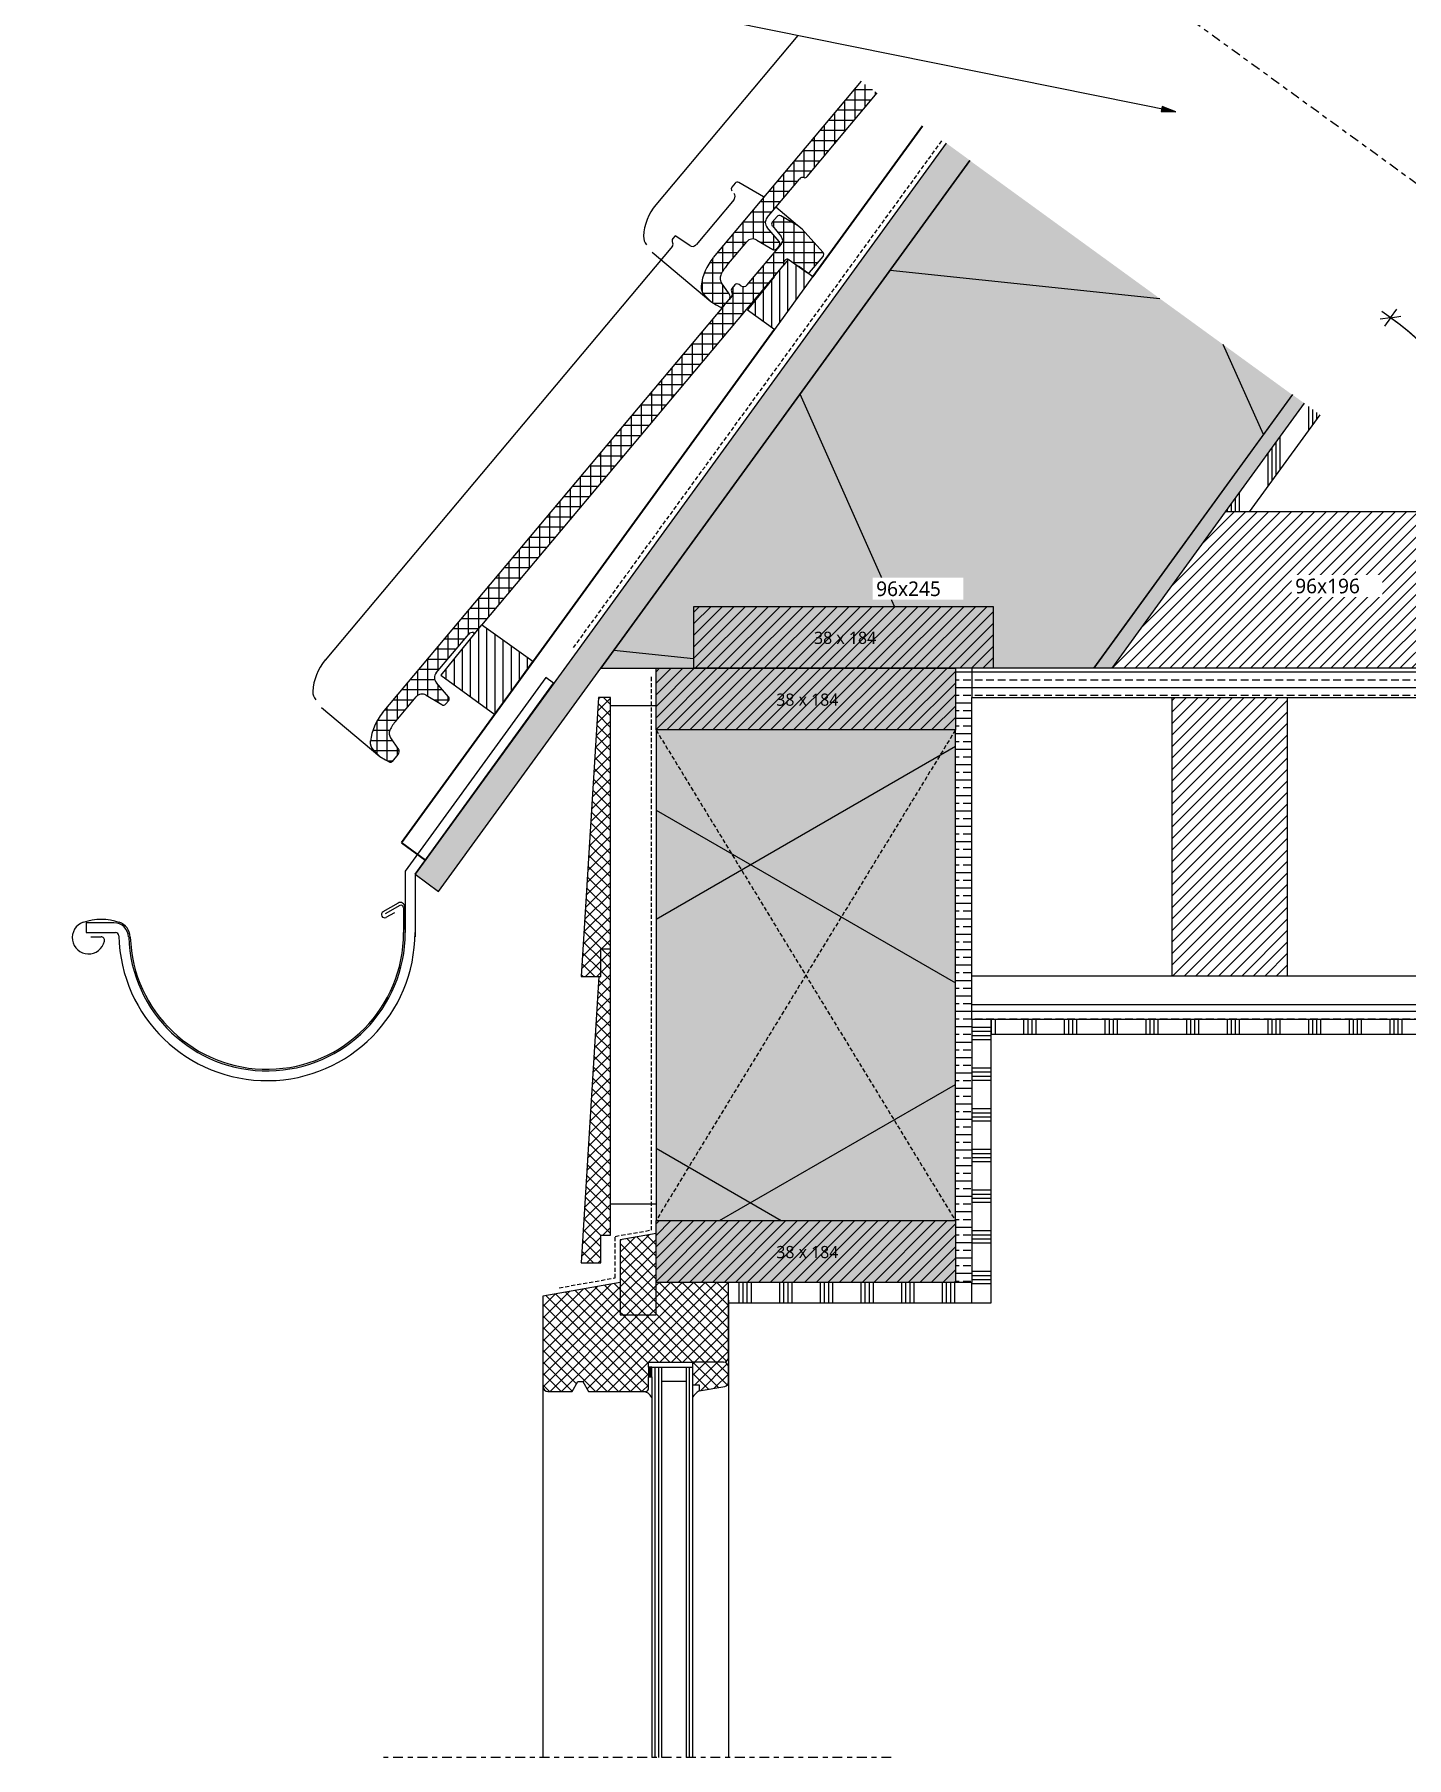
# Model space of a CAD drawing. Header units: millimetres. Extents: x 1813 to 34621, y -2347 to 13791.
# Drawn here: x 9102 to 9945, y 7094 to 8153 of the extents above; entities that cross this region are included whole.
import ezdxf

# ---------------------------------------------------------------- set-up
doc = ezdxf.new("R2010")
doc.units = ezdxf.units.MM
doc.linetypes.add('MV_center', pattern=[15, 6, -3, 3, -3])
doc.linetypes.add('MV_hidden', pattern=[3.75, 2.5, -1.25])
for name, color, linetype, lineweight in [('A-ANNO-DIMS', 211, 'Continuous', 13), ('A-ANNO-DIMS-5', 211, 'Continuous', 13), ('A-ANNO-NOTE', 131, 'Continuous', 18), ('A-DETL', 90, 'Continuous', 13), ('A-DETL-GENF', 92, 'Continuous', 18), ('A-DETL-MEDM', 33, 'Continuous', 18), ('A-DETL-THIN', 151, 'Continuous', 18), ('G-ANNO-TEXT', 231, 'Continuous', 13)]:
    doc.layers.add(name, color=color, linetype=linetype, lineweight=lineweight)
doc.styles.add('Segoe UI', font='segoeui.ttf', dxfattribs={"height": 7.5})
doc.styles.add('Segoe UI_4', font='segoeui.ttf', dxfattribs={"height": 9})
doc.styles.add('Segoe UI_7', font='segoeui.ttf', dxfattribs={"height": 6.5})
doc.dimstyles.new('1_3mm', dxfattribs={"dimscale": 304.8, "dimtxt": 6.807866, "dimasz": 0.029528, "dimexe": 0.021325, "dimexo": 0.0625, "dimgap": 0.012303, "dimtad": 1, "dimdec": 0, "dimzin": 0, "dimdsep": 46, "dimtxsty": 'Segoe UI_7', "dimblk1": 'OBLIQUE', "dimblk2": 'OBLIQUE', "dimsah": 1, "dimcen": 0.09, "dimdle": 0.021325, "dimazin": 0, "dimtfac": 1, "dimtdec": 4, "dimtix": 1, "dimtmove": 0, "dimatfit": 3, "dimfxl": 0.021325, "dimfxlon": 1, "dimtvp": 1, "dimtfill": 1, "dimtolj": 1, "dimtzin": 0, "dimarcsym": 2})
pattern_1 = [(0, (0, 0), (0, 9.476), []), (0, (0, 4.738), (0, 9.476), [4.738, -2.369])]
pattern_2 = [(90, (0, 0), (-5, 3e-16), [])]
pattern_3 = [(0, (0, 0), (0, 6.25), []), (90, (0, 0), (-6.25, 4e-16), [])]
pattern_4 = [(90, (10, 0), (-25, 1e-15), []), (90, (12.5, 0), (-25, 1e-15), []), (90, (15, 0), (-25, 1e-15), []), (90, (17.5, 0), (-25, 1e-15), [])]
pattern_5 = [(45, (0, 0), (-3.535534, 3.535534), [])]
pattern_6 = [(45, (0, 0), (-3.535534, 3.535534), []), (135, (0, 0), (-3.535534, -3.535534), [])]

# ---------------------------------------------------------------- blocks, each defined once
blk = doc.blocks.new('42 isolatie - Type 1-3897724-Details Verbouwingen')
at = {"layer": 'A-DETL-GENF'}
h = blk.add_hatch(color=256, dxfattribs=at)
h.paths.add_polyline_path([(142, -195.8), (178.3, -245.8), (386, -245.8), (386, -0.8), (0.3, -0.8), (33.8, -46.9), (64.5, -24.6), (172.7, -173.5)])
h.paths.add_polyline_path([(825.6, -245.8), (1060.5, -245.8), (1239.9, -115.5), (1219, -86.8), (1337.4, -0.8), (825.6, -0.8), (825.6, -130.9)])
at = {"layer": 'A-DETL-GENF', "lineweight": 13}
h = blk.add_hatch(dxfattribs=at)
h.set_pattern_fill('FP_2', color=256, style=0, pattern_type=2)
h.set_pattern_definition([(300, (-7106.72, -250.62), (-216.506, -125), []), (240, (-7106.72, -250.62), (-216.506, 125), [])])
h.paths.add_polyline_path([(142, -195.8), (178.3, -245.8), (386, -245.8), (386, -0.8), (0.3, -0.8), (33.8, -46.9), (64.5, -24.6), (172.7, -173.5)])
h.paths.add_polyline_path([(825.6, -245.8), (1060.5, -245.8), (1239.9, -115.5), (1219, -86.8), (1337.4, -0.8), (825.6, -0.8), (825.6, -130.9)])
at = {"layer": 'A-DETL-GENF'}
for p, q in [((386, -0.8), (0.3, -0.8)), ((0.3, -0.8), (20.2, -28.2)), ((0.3, -0.8), (20.2, -28.2)), ((178.3, -245.8), (386, -245.8))]:
    blk.add_line(p, q, dxfattribs=at)
blk = doc.blocks.new('NLRS_00_DI_maskeer - Type 1-4234755-Details Verbouwingen')
at = {"layer": 'A-DETL-GENF', "linetype": 'MV_center'}
blk.add_line((-100, 0), (520.9, 0), dxfattribs=at)
blk = doc.blocks.new('52 mastgoot_zink 45_ - M37 dakhelling 45_-5042120-Details Verbouwingen')
at = {"layer": 'A-DETL-GENF'}
for p, q in [((0, 0), (0, 38.5)), ((6, -1.9), (6, 35.9)), ((6.3, 34.1), (6.3, 20.1)), ((202, 35.9), (184, 35.9)), ((202, 29.9), (202, 35.9)), ((10.4, 17.8), (19.7, 23.1)), ((17.7, 26.5), (12.5, 23.5)), ((185, 29.9), (202, 29.9)), ((0, 0), (-85.2, -117.3)), ((-80.4, -120.8), (6, -1.9)), ((-85.2, -117.3), (-80.4, -120.8))]:
    blk.add_line(p, q, dxfattribs=at)
for centre, radius, start, end in [((91, 35.9), 91, 1.2323, 180), ((91, 35.9), 85, 1.8289, 180), ((185, 38.9), 9, 181.8289, 270), ((184, 37.9), 2, 181.2323, 270), ((18.7, 24.9), 1.9, 28.8094, 120), ((18.7, 24.8), 1.93, 300, 31.1815), ((9, 20.1), 2.73, 180, 300)]:
    blk.add_arc(centre, radius, start, end, dxfattribs=at)
at = {"layer": 'A-DETL-MEDM'}
for p, q in [((7, 20.6), (7, 35.9)), ((199.2, 38.6), (192.9, 38.6)), ((9.4, 19.2), (18.3, 24.3))]:
    blk.add_line(p, q, dxfattribs=at)
for centre, radius, start, end in [((91, 35.9), 84, 1.8715, 180), ((200.6, 39), 10, 289.2254, 167.2245), ((185, 39), 10, 181.8715, 251.3418), ((192.9, 40.7), 2.16, 167.2245, 270), ((192.8, 62.3), 34.5, 251.3418, 288.6582), ((8.6, 20.6), 1.6, 180, 300)]:
    blk.add_arc(centre, radius, start, end, dxfattribs=at)
blk = doc.blocks.new('42_isolatie - Type 1-3439959-Details Verbouwingen')
at = {"layer": 'A-DETL-GENF'}
blk.add_hatch(color=256, dxfattribs=at).paths.add_polyline_path([(0.3, -0.8), (0.3, -184.8), (301.8, -184.8), (301.8, -0.8), (136, -0.8)])
at = {"layer": 'A-DETL-GENF', "lineweight": 13}
h = blk.add_hatch(dxfattribs=at)
h.set_pattern_fill('FP_74', color=256, style=0, pattern_type=2)
h.set_pattern_definition([(300, (-2126.39, -181.76), (-155.885, -90), []), (240, (-2126.39, -181.76), (-155.885, 90), [])])
h.paths.add_polyline_path([(0.3, -0.8), (0.3, -184.8), (301.8, -184.8), (301.8, -0.8), (136, -0.8)])
at = {"layer": 'A-DETL-GENF'}
for p, q in [((301.8, -0.8), (0.3, -0.8)), ((0.3, -0.8), (0.3, -184.8)), ((301.8, -0.8), (0.3, -0.8)), ((301.8, -184.8), (301.8, -0.8)), ((0.3, -184.8), (301.8, -184.8)), ((0.3, -184.8), (301.8, -184.8))]:
    blk.add_line(p, q, dxfattribs=at)
blk = doc.blocks.new('00 hout_rechthoekig_sls - SLS 38x184-V68-Details Verbouwingen')
at = {"layer": 'A-DETL-GENF', "lineweight": 13}
blk.add_hatch(color=256, dxfattribs=at).paths.add_polyline_path([(184, -38), (184, 0), (0, 0), (0, -38), (23.2, -38)])
at = {"layer": 'A-DETL-MEDM', "lineweight": 13}
h = blk.add_hatch(dxfattribs=at)
h.set_pattern_fill('FP_110', color=256, style=0, pattern_type=2)
h.set_pattern_definition([(45, (-9483.862, -7763.201), (-3.535534, 3.535534), [])])
h.paths.add_polyline_path([(184, -38), (184, 0), (0, 0), (0, -38), (23.2, -38)])
at = {"layer": 'A-DETL-MEDM'}
for p, q in [((0, 0), (23.2, 0)), ((0, -38), (0, 0)), ((23.2, 0), (184, 0)), ((184, 0), (184, -38)), ((184, 0), (184, -38)), ((184, 0), (184, -38)), ((184, -38), (0, -38)), ((184, -38), (0, -38))]:
    blk.add_line(p, q, dxfattribs=at)
blk = doc.blocks.new('00 hout_rechthoekig_sls - SLS 38x184-V69-Details Verbouwingen')
at = {"layer": 'A-DETL-GENF', "lineweight": 13}
blk.add_hatch(color=256, dxfattribs=at).paths.add_polyline_path([(184, -38), (184, 0), (0, 0), (0, -38), (44.5, -38)])
at = {"layer": 'A-DETL-MEDM', "lineweight": 13}
h = blk.add_hatch(dxfattribs=at)
h.set_pattern_fill('FP_111', color=256, style=0, pattern_type=2)
h.set_pattern_definition([(45, (-9483.862, -7423.701), (-3.535534, 3.535534), [])])
h.paths.add_polyline_path([(184, -38), (184, 0), (0, 0), (0, -38), (44.5, -38)])
at = {"layer": 'A-DETL-MEDM'}
for p, q in [((0, 0), (184, 0)), ((0, -8), (0, 0)), ((184, 0), (184, -38)), ((184, 0), (184, -38)), ((184, 0), (184, -38)), ((44.5, -38), (0, -38)), ((44.5, -38), (0, -38)), ((184, -38), (44.5, -38)), ((184, -38), (44.5, -38))]:
    blk.add_line(p, q, dxfattribs=at)
blk = doc.blocks.new('00 hout_rechthoekig_sls - SLS 38x184-V70-Details Verbouwingen')
at = {"layer": 'A-DETL-GENF', "lineweight": 13}
blk.add_hatch(color=256, dxfattribs=at).paths.add_polyline_path([(184, -38), (184, 0), (0, 0), (0, -38)])
at = {"layer": 'A-DETL-MEDM', "lineweight": 13}
h = blk.add_hatch(dxfattribs=at)
h.set_pattern_fill('FP_112', color=256, style=0, pattern_type=2)
h.set_pattern_definition([(45, (-9507.053, -7801.201), (-3.535534, 3.535534), [])])
h.paths.add_polyline_path([(184, -38), (184, 0), (0, 0), (0, -38)])
at = {"layer": 'A-DETL-MEDM'}
for p, q in [((0, 0), (184, 0)), ((0, -38), (0, 0)), ((184, 0), (184, -38)), ((184, 0), (184, -38)), ((184, 0), (184, -38)), ((184, -38), (0, -38)), ((184, -38), (0, -38))]:
    blk.add_line(p, q, dxfattribs=at)
blk = doc.blocks.new('NLRS_00_DI_maskeer - Type 1-4234813-Details Verbouwingen')
at = {"layer": 'A-DETL-GENF', "linetype": 'MV_center'}
blk.add_line((-100, 0), (214, 0), dxfattribs=at)
blk = doc.blocks.new('DIMBLOCK119-Details Verbouwingen')
at = {"layer": 'A-ANNO-DIMS-5'}
for p, q in [((9935.3, 7978.6), (9929, 7977.6)), ((9935.3, 7978.6), (9931.5, 7973.3)), ((9935.3, 7978.6), (9939.1, 7983.9)), ((9935.3, 7978.6), (9941.6, 7979.6)), ((10024.7, 7803.2), (10020.2, 7807.7)), ((10024.7, 7803.2), (10018.2, 7803.2)), ((10024.7, 7803.2), (10024.7, 7803.2)), ((10024.7, 7803.2), (10029.2, 7798.7)), ((10024.7, 7803.2), (10031.2, 7803.2))]:
    blk.add_line(p, q, dxfattribs=at)
for start, end in [(358.2822, 55.7178), (360, 54)]:
    blk.add_arc((9807.9, 7803.2), 216.8, start, end, dxfattribs=at)
at = {"layer": 'A-ANNO-DIMS-5', "color": 0, "insert": (10006.2, 7918.4), "char_height": 6.5, "width": 30.301, "attachment_point": 1, "rotation": 297, "line_spacing_factor": 1.142579, "style": 'Segoe UI_7', "bg_fill": 3, "box_fill_scale": 1.25, "bg_fill_color": 9, "bg_fill_true_color": 13158600, "bg_fill_transparency": 0}
blk.add_mtext('54.00°', dxfattribs=at)
blk = doc.blocks.new('_Oblique')
at = {"color": 0, "linetype": 'ByBlock', "lineweight": -2}
blk.add_line((-0.5, -0.5), (0.5, 0.5), dxfattribs=at)

msp = doc.modelspace()

# ---------------------------------------------------------------- hatches: boundary and pattern name
at = {"layer": 'A-DETL-GENF', "lineweight": 13}
h = msp.add_hatch(dxfattribs=at)
h.set_pattern_fill('FP_11', color=250, style=0, pattern_type=2)
h.set_pattern_definition(pattern_1)
h.paths.add_polyline_path([(9350.3, 7626), (9676.8, 8075.3), (9662.2, 8085.9), (9335.8, 7636.6)])
h.paths.add_polyline_path([(9935.1, 8430.9), (10268.4, 8889.5), (10253.8, 8900.1), (9920.6, 8441.5)])
h = msp.add_hatch(dxfattribs=at)
h.set_pattern_fill('FP_11', color=250, style=0, pattern_type=2)
h.set_pattern_definition(pattern_1)
h.paths.add_polyline_path([(9752.9, 7763.2), (9764, 7763.2), (9882.3, 7926), (9875, 7931.3), (9758.4, 7770.8)])
h.paths.add_polyline_path([(10140.6, 8281.6), (10271.4, 8461.6), (10271.4, 8477), (10133.4, 8286.9)])
h = msp.add_hatch(dxfattribs=at)
h.set_pattern_fill('FP_13', color=254, style=0, pattern_type=2)
h.set_pattern_definition(pattern_4)
h.paths.add_polyline_path([(9848.6, 7859.2), (9892, 7918.9), (9882.3, 7926), (9833.7, 7859.2)])
h.paths.add_polyline_path([(10150.3, 8274.6), (10271.4, 8441.2), (10271.4, 8461.6), (10140.6, 8281.6)])
h = msp.add_hatch(dxfattribs=at)
h.set_pattern_fill('FP_19', color=254, style=0, pattern_type=2)
h.set_pattern_definition(pattern_3)
h.paths.add_polyline_path([(9524, 7985.1), (9524.5, 7985.2), (9524.9, 7985.4), (9525.3, 7985.7), (9528.8, 7989.8), (9529.1, 7990.3), (9529.3, 7990.9), (9529.4, 7991.5), (9529.3, 7992.1), (9529.2, 7992.7), (9528.8, 7993.3), (9524.1, 8000), (9523.6, 8000.9), (9523.3, 8001.9), (9523.2, 8002.8), (9523.4, 8003.8), (9523.7, 8004.8), (9525.4, 8007.8), (9527.4, 8010.7), (9539.8, 8025.3), (9540.6, 8026.1), (9541.5, 8026.6), (9542.6, 8026.9), (9543.7, 8026.9), (9544.8, 8026.7), (9545.8, 8026.3), (9556, 8020.3), (9556.4, 8020.2), (9556.8, 8020.3), (9557.3, 8020.4), (9557.6, 8020.6), (9558, 8020.9), (9559.9, 8023.3), (9560, 8023.7), (9560.1, 8024.1), (9560, 8024.6), (9559.9, 8025), (9559.6, 8025.4), (9552.3, 8034), (9551.6, 8034.9), (9551.2, 8035.9), (9551.1, 8037), (9551.2, 8038.1), (9551.6, 8039.2), (9552.2, 8040.1), (9572, 8063.8), (9572.5, 8064.2), (9573, 8064.5), (9573.6, 8064.7), (9574.3, 8064.8), (9575.3, 8064.7), (9575.7, 8064.7), (9576.1, 8064.9), (9576.4, 8065.1), (9576.7, 8065.3), (9619.8, 8116.7), (9609.9, 8123.9), (9519, 8015.6), (9515.5, 8010.2), (9513, 8004.4), (9511.6, 7998.2), (9511.6, 7996.6), (9512, 7995.1), (9512.7, 7993.6), (9513.7, 7992.4), (9517.5, 7988.6), (9523.5, 7985.1)])
h = msp.add_hatch(dxfattribs=at)
h.set_pattern_fill('FP_19', color=254, style=0, pattern_type=2)
h.set_pattern_definition(pattern_3)
h.paths.add_polyline_path([(9320.8, 7705.4), (9321.2, 7705.5), (9321.6, 7705.6), (9322, 7705.9), (9325.5, 7710.1), (9325.8, 7710.6), (9326, 7711.2), (9326.1, 7711.8), (9326.1, 7712.4), (9325.9, 7713), (9325.6, 7713.5), (9320.9, 7720.3), (9320.4, 7721.2), (9320.1, 7722.1), (9320, 7723.1), (9320.1, 7724.1), (9320.4, 7725.1), (9322.1, 7728.1), (9324.2, 7730.9), (9336.5, 7745.6), (9337.3, 7746.3), (9338.3, 7746.9), (9339.4, 7747.2), (9340.5, 7747.2), (9341.5, 7747), (9342.6, 7746.6), (9352.7, 7740.6), (9353.1, 7740.5), (9353.6, 7740.5), (9354, 7740.7), (9354.4, 7740.9), (9354.7, 7741.2), (9356.6, 7743.6), (9356.8, 7744), (9356.8, 7744.4), (9356.8, 7744.9), (9356.6, 7745.3), (9356.4, 7745.6), (9349, 7754.2), (9348.4, 7755.2), (9348, 7756.2), (9347.8, 7757.3), (9347.9, 7758.4), (9348.3, 7759.4), (9348.9, 7760.4), (9368.8, 7784.1), (9369.2, 7784.5), (9369.8, 7784.8), (9370.4, 7785), (9371, 7785.1), (9372, 7785), (9372.4, 7785), (9373, 7785.2), (9376.7, 7789.8), (9376.9, 7789.7), (9562.3, 8010.7), (9562.4, 8011.1), (9562.4, 8011.4), (9562.3, 8012.1), (9562.4, 8012.6), (9562.5, 8013), (9562.7, 8013.3), (9563.6, 8014.3), (9564, 8014.4), (9564.4, 8014.5), (9564.9, 8014.5), (9565.3, 8014.4), (9565.7, 8014.2), (9577, 8006.2), (9577.5, 8006.1), (9577.9, 8006.1), (9578.3, 8006.4), (9586.8, 8016.7), (9587, 8017.1), (9587, 8017.6), (9586.9, 8018), (9586.8, 8018.4), (9586.5, 8018.8), (9573.7, 8032.9), (9570.8, 8035.3), (9560.2, 8041.4), (9559.8, 8041.5), (9559.4, 8041.4), (9558.9, 8041.3), (9558.6, 8041.1), (9558.3, 8040.8), (9555.3, 8037.3), (9555.1, 8037), (9555, 8036.6), (9555, 8036.1), (9555, 8035.7), (9555.2, 8035.3), (9555.4, 8035), (9560.8, 8028.5), (9561.3, 8027.8), (9561.6, 8027), (9561.7, 8026.1), (9561.6, 8025.3), (9561.3, 8024.4), (9560.8, 8023.7), (9539.8, 7998.7), (9539.3, 7998.2), (9538.7, 7997.9), (9538.1, 7997.7), (9537.4, 7997.7), (9536.7, 7997.9), (9536.1, 7998.2), (9534.6, 7999.2), (9534.1, 7999.3), (9533.7, 7999.4), (9533.2, 7999.3), (9532.8, 7999.1), (9532.4, 7998.8), (9530.4, 7996.2), (9530.2, 7995.8), (9530.2, 7995.4), (9530.2, 7995), (9530.3, 7994.6), (9530.8, 7993.9), (9530.9, 7993.5), (9531, 7993), (9530.9, 7992.5), (9530.7, 7992.1), (9529.7, 7990.9), (9315.7, 7735.8), (9312.2, 7730.5), (9309.7, 7724.7), (9308.3, 7718.5), (9308.3, 7716.9), (9308.7, 7715.3), (9309.4, 7713.9), (9310.4, 7712.7), (9314.2, 7708.9), (9320.3, 7705.4)])
h = msp.add_hatch(dxfattribs=at)
h.set_pattern_fill('FP_84', color=254, style=0, pattern_type=2)
h.set_pattern_definition(pattern_2)
h.paths.add_polyline_path([(9556.9, 7971.3), (9580.3, 8003.8), (9568.6, 8012.1), (9565.3, 8014.4), (9565.1, 8014.4), (9562.4, 8010.9), (9562.3, 8010.7), (9562.1, 8010.5), (9556.5, 8003.7), (9540.1, 7983.5)])
h = msp.add_hatch(dxfattribs=at)
h.set_pattern_fill('FP_12', color=250, style=0, pattern_type=2)
h.set_pattern_definition(pattern_5)
h.paths.add_polyline_path([(9960, 7763.2), (9960, 7859.2), (9833.7, 7859.2), (9764, 7763.2)])
h = msp.add_hatch(dxfattribs=at)
h.set_pattern_fill('FP_84', color=254, style=0, pattern_type=2)
h.set_pattern_definition(pattern_2)
h.paths.add_polyline_path([(9384.9, 7734.8), (9408.3, 7767.2), (9376.7, 7789.8), (9351.6, 7758.8)])
h = msp.add_hatch(dxfattribs=at)
h.set_pattern_fill('FP_11', color=250, style=0, pattern_type=2)
h.set_pattern_definition(pattern_1)
h.paths.add_polyline_path([(9667.9, 7385.7), (9677.9, 7385.7), (9677.9, 7763.2), (9667.9, 7763.2), (9667.9, 7423.7)])
h = msp.add_hatch(dxfattribs=at)
h.set_pattern_fill('FP_11', color=250, style=0, pattern_type=2)
h.set_pattern_definition(pattern_1)
h.paths.add_polyline_path([(9691.1, 7745.2), (10452.8, 7745.2), (10452.8, 7763.2), (9677.9, 7763.2), (9677.9, 7745.2)])
h = msp.add_hatch(dxfattribs=at)
h.set_pattern_fill('FP_10', color=250, style=0, pattern_type=2)
h.set_pattern_definition(pattern_6)
h.paths.add_polyline_path([(9449.9, 7573.8), (9449.9, 7590.8), (9455.9, 7590.8), (9455.9, 7745.2), (9448.5, 7745.2), (9437.9, 7573.8)])
h = msp.add_hatch(dxfattribs=at)
h.set_pattern_fill('FP_12', color=250, style=0, pattern_type=2)
h.set_pattern_definition(pattern_5)
h.paths.add_polyline_path([(9800.9, 7574.2), (9871.9, 7574.2), (9871.9, 7745.2), (9800.9, 7745.2)])
h = msp.add_hatch(dxfattribs=at)
h.set_pattern_fill('FP_10', color=250, style=0, pattern_type=2)
h.set_pattern_definition(pattern_6)
h.paths.add_polyline_path([(9449.9, 7397.8), (9449.9, 7414.8), (9455.9, 7414.8), (9455.9, 7590.8), (9449.9, 7590.8), (9449.9, 7573.8), (9448.8, 7573.8), (9437.9, 7397.8)])
h = msp.add_hatch(dxfattribs=at)
h.set_pattern_fill('FP_11', color=250, style=0, pattern_type=2)
h.set_pattern_definition(pattern_1)
h.paths.add_polyline_path([(10452.8, 7547.2), (10452.8, 7556.2), (9677.9, 7556.2), (9677.9, 7547.2), (10322.3, 7547.2)])
h = msp.add_hatch(dxfattribs=at)
h.set_pattern_fill('FP_9', color=254, style=0, pattern_type=2)
h.set_pattern_definition([(0, (0, 10), (0, 25), []), (0, (0, 12.5), (0, 25), []), (0, (0, 15), (0, 25), []), (0, (0, 17.5), (0, 25), [])])
h.paths.add_polyline_path([(9677.9, 7373.2), (9689.9, 7373.2), (9689.9, 7547.2), (9677.9, 7547.2), (9677.9, 7385.7)])
h = msp.add_hatch(dxfattribs=at)
h.set_pattern_fill('FP_13', color=254, style=0, pattern_type=2)
h.set_pattern_definition(pattern_4)
h.paths.add_polyline_path([(10452.8, 7538.2), (10452.8, 7547.2), (9689.9, 7547.2), (9689.9, 7538.2), (10322.3, 7538.2)])
h = msp.add_hatch(dxfattribs=at)
h.set_pattern_fill('FP_10', color=250, style=0, pattern_type=2)
h.set_pattern_definition(pattern_6)
h.paths.add_polyline_path([(9476.5, 7365.7), (9483.9, 7365.7), (9483.9, 7415.7), (9461.9, 7411.8), (9461.9, 7365.7)])
h = msp.add_hatch(dxfattribs=at)
h.set_pattern_fill('FP_10', color=250, style=0, pattern_type=2)
h.set_pattern_definition(pattern_6)
h.paths.add_polyline_path([(9432.3, 7318.7), (9435.8, 7324.7), (9438.9, 7324.7), (9442.4, 7318.7), (9478.1, 7318.8), (9478.4, 7318.9), (9478.7, 7319.1), (9479, 7319.5), (9479.1, 7319.8), (9479.2, 7320.2), (9479.2, 7336.7), (9525.4, 7336.7), (9526.1, 7336.8), (9526.9, 7337.1), (9527.5, 7337.6), (9528, 7338.2), (9528.3, 7338.9), (9528.4, 7339.7), (9528.4, 7385.7), (9483.9, 7385.7), (9483.9, 7365.7), (9461.9, 7365.7), (9461.9, 7385.7), (9414.4, 7377.3), (9414.4, 7321.7), (9414.5, 7320.9), (9414.8, 7320.2), (9415.3, 7319.5), (9415.9, 7319.1), (9416.7, 7318.8), (9417.5, 7318.7)])
h = msp.add_hatch(dxfattribs=at)
h.set_pattern_fill('FP_13', color=254, style=0, pattern_type=2)
h.set_pattern_definition(pattern_4)
h.paths.add_polyline_path([(9528.4, 7373.2), (9677.9, 7373.2), (9677.9, 7385.7), (9528.4, 7385.7)])
at = {"layer": 'A-DETL-GENF'}
msp.add_hatch(color=7, dxfattribs=at).paths.add_polyline_path([(9481.3, 7327.6), (9481.3, 7333.7), (9479.2, 7333.7), (9479.2, 7327.6)])
at = {"layer": 'A-DETL-GENF', "lineweight": 13}
h = msp.add_hatch(dxfattribs=at)
h.set_pattern_fill('FP_10', color=250, style=0, pattern_type=2)
h.set_pattern_definition(pattern_6)
h.paths.add_polyline_path([(9510.4, 7319), (9526.1, 7321.7), (9526.7, 7322), (9527.3, 7322.3), (9527.7, 7322.8), (9528.1, 7323.4), (9528.3, 7324), (9528.4, 7324.6), (9528.4, 7333.7), (9528.3, 7334.5), (9528, 7335.2), (9527.5, 7335.8), (9526.9, 7336.3), (9526.1, 7336.6), (9525.4, 7336.7), (9506.4, 7336.7), (9506.4, 7322.7), (9510.4, 7322.7)])
at = {"layer": 'G-ANNO-TEXT'}
msp.add_hatch(color=39, dxfattribs=at).paths.add_polyline_path([(9803.4, 8105.1), (9794.9, 8108.4), (9794.3, 8105.3)])

# ---------------------------------------------------------------- linework, layer by layer
at = {"layer": 'A-DETL', "lineweight": 18}
for p, q in [((9571.1, 8152), (9483.8, 8047.9)), ((9662.2, 8085.9), (9335.8, 7636.6)), ((9350.3, 7626), (9676.8, 8075.3)), ((9532.5, 8061.2), (9530.6, 8058.9)), ((9549.9, 8052.9), (9534.8, 8061.6)), ((9531.9, 8051.3), (9508.5, 8023.4)), ((9550.1, 8052.7), (9549.9, 8052.9)), ((9570.8, 8035.3), (9557.5, 8046.5)), ((9495.7, 8029), (9494.2, 8027.2)), ((9504.6, 8023), (9495.7, 8029)), ((9494, 8022.6), (9280.5, 7768.2)), ((9481.5, 8018.8), (9517.5, 7988.6)), ((9875, 7931.3), (9752.9, 7763.2)), ((9882.3, 7926), (9833.7, 7859.2)), ((9848.6, 7859.2), (9892, 7918.9)), ((9833.7, 7859.2), (9764, 7763.2)), ((9960, 7859.2), (9833.7, 7859.2)), ((9677.9, 7547.2), (9677.9, 7745.2)), ((9800.9, 7745.2), (9800.9, 7574.2)), ((9871.9, 7574.2), (9871.9, 7745.2)), ((9278.3, 7739), (9314.2, 7708.9)), ((9455.9, 7740.2), (9483.9, 7740.2)), ((9335.8, 7636.6), (9350.3, 7626)), ((9677.9, 7574.2), (10410.9, 7574.2)), ((9800.9, 7574.2), (9871.9, 7574.2)), ((10452.8, 7556.2), (9677.9, 7556.2)), ((9677.9, 7547.2), (9677.9, 7385.7)), ((9689.9, 7547.2), (9677.9, 7547.2)), ((10452.8, 7547.2), (9689.9, 7547.2)), ((9689.9, 7373.2), (9689.9, 7547.2)), ((9689.9, 7538.2), (10452.8, 7538.2)), ((9483.9, 7433.7), (9455.9, 7433.7)), ((9483.9, 7415.7), (9461.9, 7411.8)), ((9483.9, 7365.7), (9483.9, 7415.7)), ((9461.9, 7411.8), (9461.9, 7365.7)), ((9461.9, 7385.7), (9414.4, 7377.3)), ((9528.4, 7385.7), (9483.9, 7385.7)), ((9528.4, 7339.7), (9528.4, 7385.7)), ((9677.9, 7385.7), (9667.9, 7385.7)), ((9677.9, 7373.2), (9677.9, 7385.7)), ((9414.4, 7377.3), (9414.4, 7321.7)), ((9528.4, 7374.8), (9528.4, 7093.7)), ((9528.4, 7373.2), (9677.9, 7373.2)), ((9677.9, 7373.2), (9689.9, 7373.2)), ((9414.4, 7361.6), (9414.4, 7093.7)), ((9461.9, 7365.7), (9483.9, 7365.7)), ((9479.2, 7333.7), (9479.2, 7336.7)), ((9479.2, 7336.7), (9506.4, 7336.7)), ((9479.2, 7333.7), (9479.2, 7327.6)), ((9481.3, 7333.7), (9479.2, 7333.7)), ((9481.3, 7336.7), (9506.4, 7336.7)), ((9481.3, 7327.6), (9481.3, 7333.7)), ((9481.3, 7333.7), (9506.4, 7333.7)), ((9483.2, 7333.7), (9483.2, 7093.7)), ((9485.4, 7333.7), (9485.4, 7093.7)), ((9487.3, 7333.7), (9487.3, 7093.7)), ((9502.4, 7333.7), (9502.4, 7093.7)), ((9504.2, 7333.7), (9504.2, 7093.7)), ((9525.4, 7336.7), (9506.4, 7336.7)), ((9506.4, 7336.7), (9506.4, 7322.7)), ((9528.4, 7324.6), (9528.4, 7333.7)), ((9417.5, 7318.7), (9432.3, 7318.7)), ((9432.3, 7318.7), (9435.8, 7324.7)), ((9435.8, 7324.7), (9438.9, 7324.7)), ((9438.9, 7324.7), (9442.4, 7318.7)), ((9442.4, 7318.7), (9477.7, 7318.7)), ((9479.2, 7320.2), (9479.2, 7327.6)), ((9479.2, 7327.6), (9481.3, 7327.6)), ((9481.3, 7327.6), (9481.3, 7093.7)), ((9487.3, 7325.1), (9502.4, 7325.1)), ((9506.4, 7322.7), (9506.4, 7093.7)), ((9506.4, 7322.7), (9510.4, 7322.7)), ((9510.4, 7322.7), (9510.4, 7319)), ((9510.4, 7319), (9526.1, 7321.7))]:
    msp.add_line(p, q, dxfattribs=at)
at = {"layer": 'A-DETL', "lineweight": 35}
for p, q in [((9647.6, 8096.4), (9580.3, 8003.8)), ((9556.8, 7971.4), (9327.6, 7655.9)), ((9327.6, 7655.9), (9342.1, 7645.3))]:
    msp.add_line(p, q, dxfattribs=at)
at = {"layer": 'A-DETL', "linetype": 'MV_hidden', "lineweight": 18}
for p, q in [((9433.2, 7775.8), (9659.8, 8087.6)), ((9667.9, 7725.2), (9483.9, 7423.7)), ((9483.9, 7725.2), (9667.9, 7423.7))]:
    msp.add_line(p, q, dxfattribs=at)
at = {"layer": 'A-DETL', "linetype": 'MV_hidden'}
for p, q in [((9480.9, 7757.8), (9480.9, 7417.9)), ((9458.9, 7414), (9480.9, 7417.9)), ((9458.9, 7388.5), (9458.9, 7414)), ((9424.4, 7382.4), (9458.9, 7388.5))]:
    msp.add_line(p, q, dxfattribs=at)
at = {"layer": 'A-DETL', "lineweight": 25}
for p, q in [((9448.5, 7745.2), (9437.9, 7573.8)), ((9455.9, 7745.2), (9448.5, 7745.2)), ((9455.9, 7590.8), (9455.9, 7745.2)), ((9449.9, 7573.8), (9449.9, 7590.8)), ((9449.9, 7590.8), (9455.9, 7590.8)), ((9455.9, 7414.8), (9455.9, 7590.8)), ((9448.8, 7573.8), (9437.9, 7397.8)), ((9437.9, 7573.8), (9449.9, 7573.8)), ((9449.9, 7397.8), (9449.9, 7414.8)), ((9449.9, 7414.8), (9455.9, 7414.8)), ((9437.9, 7397.8), (9449.9, 7397.8))]:
    msp.add_line(p, q, dxfattribs=at)
at = {"layer": 'A-DETL', "lineweight": 18}
for centre, radius, start, end in [((9532, 8057.7), 1.87, 140.1224, 220.1176), ((9533.9, 8060), 1.87, 60.0931, 140.0899), ((9529.7, 8053.2), 2.81, 319.9012, 39.9004), ((9508.6, 8027.1), 32.4, 140.0012, 177.3016), ((9483.8, 8028.4), 7.54, 178.2497, 221.3824), ((9495.6, 8026), 1.87, 140.0005, 215.2922), ((9492.5, 8023.8), 1.88, 320.1339, 35.5121), ((9506.3, 8025.2), 2.81, 233.8163, 320.0083), ((9305.4, 7747.4), 32.4, 140.0012, 177.3016), ((9280.5, 7748.7), 7.54, 178.2497, 221.3824), ((9525.4, 7339.7), 3, 270, 360), ((9525.4, 7333.7), 3, 360, 90), ((9417.5, 7321.7), 3.06, 180, 270), ((9475.5, 7312.2), 6.47, 26.0839, 86.4788), ((9477.7, 7320.2), 1.5, 270, 0), ((9516, 7309.2), 11.3, 119.977, 148.4896), ((9525.4, 7324.6), 3, 284.8758, 0)]:
    msp.add_arc(centre, radius, start, end, dxfattribs=at)
at = {"layer": 'A-DETL-THIN'}
for p, q in [((9609.9, 8123.9), (9519, 8015.6)), ((9576.7, 8065.3), (9619.8, 8116.7)), ((9552.2, 8040.1), (9572, 8063.8)), ((9558.3, 8040.8), (9555.3, 8037.3)), ((9570.8, 8035.3), (9560.6, 8041.2)), ((9559.6, 8025.4), (9552.3, 8034)), ((9555.4, 8035), (9560.8, 8028.5)), ((9573.7, 8032.9), (9570.8, 8035.3)), ((9586.5, 8018.8), (9573.7, 8032.9)), ((9527.4, 8010.7), (9539.8, 8025.3)), ((9560.8, 8023.7), (9539.8, 7998.7)), ((9545.8, 8026.3), (9555.6, 8020.5)), ((9558, 8020.9), (9559.7, 8022.9)), ((9376.9, 7789.7), (9562.1, 8010.5)), ((9565.1, 8014.4), (9562.4, 8011.1)), ((9565.7, 8014.2), (9577, 8006.2)), ((9580.3, 8003.8), (9571.4, 8010.2)), ((9578.3, 8006.4), (9586.6, 8016.3)), ((9528.8, 7993.3), (9524.1, 8000)), ((9532.4, 7998.8), (9530.6, 7996.6)), ((9536.1, 7998.2), (9535, 7999)), ((9556.5, 8003.7), (9540.1, 7983.5)), ((9556.9, 7971.3), (9580.3, 8003.8)), ((9525.3, 7985.7), (9315.7, 7735.8)), ((9513.7, 7992.4), (9517.5, 7988.6)), ((9517.5, 7988.6), (9520.9, 7986.6)), ((9520.9, 7986.6), (9523.5, 7985.1)), ((9525.3, 7985.7), (9528.8, 7989.8)), ((9530.4, 7991.8), (9528.8, 7989.8)), ((9540.1, 7983.5), (9556.9, 7971.3)), ((9348.9, 7760.4), (9368.8, 7784.1)), ((9376.7, 7789.8), (9351.6, 7758.8)), ((9408.3, 7767.2), (9376.7, 7789.8)), ((9384.9, 7734.8), (9408.3, 7767.2)), ((9677.9, 7763.2), (9677.9, 7745.2)), ((10452.8, 7763.2), (9691.1, 7763.2)), ((9356.4, 7745.6), (9349, 7754.2)), ((9351.6, 7758.8), (9384.9, 7734.8)), ((9324.2, 7730.9), (9336.5, 7745.6)), ((9342.6, 7746.6), (9352.3, 7740.8)), ((9354.7, 7741.2), (9356.4, 7743.2)), ((9677.9, 7745.2), (10452.8, 7745.2)), ((9325.6, 7713.5), (9320.9, 7720.3)), ((9310.4, 7712.7), (9314.2, 7708.9)), ((9322, 7705.9), (9325.5, 7710.1)), ((9314.2, 7708.9), (9317.7, 7706.9)), ((9317.7, 7706.9), (9320.3, 7705.4))]:
    msp.add_line(p, q, dxfattribs=at)
for centre, radius, start, end in [((9574.2, 8061.9), 2.92, 77.0425, 139.4255), ((9575.3, 8066.5), 1.87, 257.6367, 320.0601), ((9555.8, 8037.1), 4.72, 140.5577, 221.5357), ((9559.7, 8039.6), 1.87, 60.0911, 140.0897), ((9556.8, 8036.2), 1.88, 142.8027, 219.9793), ((9558, 8026.1), 3.74, 320.0294, 40.0347), ((9543.3, 8022.2), 4.76, 58.7947, 139.083), ((9556.5, 8022.1), 1.88, 239.3291, 319.8216), ((9558.2, 8024.1), 1.88, 320.2338, 40.7145), ((9585.1, 8017.5), 1.88, 319.9399, 43.6742), ((9546.9, 7993.4), 35.6, 141.6613, 172.3642), ((9549.5, 7992.3), 28.7, 140.3159, 154.2964), ((9561.1, 8011.4), 1.4, 320.0004, 15.1495), ((9564.2, 8012.2), 1.88, 130.1449, 195.2838), ((9564.6, 8012.7), 1.87, 55.013, 148.216), ((9577.6, 8007), 0.938, 235.2598, 320.2393), ((9518.5, 7997.4), 6.94, 173.4695, 225.8426), ((9528, 8002.8), 4.75, 155.2139, 215.5155), ((9532, 7995.4), 1.88, 140.7768, 215.8634), ((9533.8, 7997.4), 1.92, 53.9649, 136.2391), ((9537.7, 8000.5), 2.81, 235.1702, 319.8807), ((9523.9, 7987), 1.91, 259.3216, 315.5952), ((9526.6, 7991.6), 2.83, 320.754, 36.1075), ((9529.1, 7993.1), 1.9, 315.737, 39.277), ((9371, 7782.2), 2.92, 77.0425, 139.4255), ((9372, 7786.8), 1.87, 257.6367, 300.3267), ((9352.5, 7757.4), 4.72, 140.5577, 221.5357), ((9340.1, 7742.5), 4.76, 58.7947, 139.083), ((9353.3, 7742.4), 1.88, 239.3291, 319.8216), ((9355, 7744.4), 1.88, 320.2338, 40.7145), ((9343.7, 7713.7), 35.6, 141.6613, 172.3642), ((9346.2, 7712.6), 28.7, 140.3159, 154.2964), ((9324.7, 7723.1), 4.75, 155.2139, 215.5155), ((9315.2, 7717.7), 6.94, 173.4695, 225.8426), ((9323.3, 7711.9), 2.83, 320.754, 36.1075), ((9320.6, 7707.3), 1.91, 259.3216, 315.5952)]:
    msp.add_arc(centre, radius, start, end, dxfattribs=at)
at = {"layer": 'G-ANNO-TEXT', "color": 39}
for p, q in [((9803.4, 8105.1), (9099.4, 8247.3)), ((9794.9, 8108.4), (9794.3, 8105.3)), ((9794.3, 8105.3), (9803.4, 8105.1)), ((9803.4, 8105.1), (9794.9, 8108.4))]:
    msp.add_line(p, q, dxfattribs=at)

# ---------------------------------------------------------------- block references
at = {"layer": 'A-DETL-GENF'}
for name, p, rotation in [('42 isolatie - Type 1-3897724-Details Verbouwingen', (9449.2, 7763.4), 53.9999999999997), ('52 mastgoot_zink 45_ - M37 dakhelling 45_-5042120-Details Verbouwingen', (9335.8, 7636.6), 180), ('42_isolatie - Type 1-3439959-Details Verbouwingen', (9483.1, 7423.4), 89.99999999999991)]:
    msp.add_blockref(name, p, dxfattribs=dict(at, rotation=rotation))
at = {"layer": 'A-DETL-GENF', "linetype": 'MV_center'}
for name, p, rotation in [('NLRS_00_DI_maskeer - Type 1-4234755-Details Verbouwingen', (9663.8, 8270), 324.0000000000002), ('NLRS_00_DI_maskeer - Type 1-4234813-Details Verbouwingen', (9528.4, 7093.7), 180)]:
    msp.add_blockref(name, p, dxfattribs=dict(at, rotation=rotation))
at = {"layer": 'A-DETL-MEDM', "lineweight": 13}
for name, p in [('00 hout_rechthoekig_sls - SLS 38x184-V70-Details Verbouwingen', (9507.1, 7801.2)), ('00 hout_rechthoekig_sls - SLS 38x184-V68-Details Verbouwingen', (9483.9, 7763.2)), ('00 hout_rechthoekig_sls - SLS 38x184-V69-Details Verbouwingen', (9483.9, 7423.7))]:
    msp.add_blockref(name, p, dxfattribs=at)

# ---------------------------------------------------------------- texts
at = {"layer": 'A-ANNO-NOTE', "lineweight": 13, "char_height": 7.5, "width": 47.3, "attachment_point": 1, "style": 'Segoe UI'}
for insert in [(9581, 7785.6), (9557.8, 7747.6), (9557.8, 7408.1)]:
    msp.add_mtext('38 x 184', dxfattribs=dict(at, insert=insert))

# ---------------------------------------------------------------- next in the draw order: texts
at = {"layer": 'G-ANNO-TEXT', "color": 7, "char_height": 9, "width": 51.308, "attachment_point": 1, "style": 'Segoe UI_4', "bg_fill": 3, "box_fill_scale": 1.25, "bg_fill_color": 9, "bg_fill_true_color": 13158600, "bg_fill_transparency": 0}
for s, insert in [('96x245', (9619.2, 7816.5)), ('96x196', (9876.7, 7818.2))]:
    msp.add_mtext(s, dxfattribs=dict(at, insert=insert))

# ---------------------------------------------------------------- next in the draw order: dimensions: what is measured, and where the dimension line sits
at = {"layer": 'A-ANNO-DIMS'}
dim = msp.add_angular_dim_3p(base=(10014.0766, 7870.1982), center=(9807.8815, 7803.2014), p1=(10031.1879, 7803.2014), p2=(9939.1377, 7983.8601), dimstyle='1_3mm', override={"dimpost": '<>', "dimfxl": 202.757982}, dxfattribs=at)
dim.commit()
dim.dimension.update_dxf_attribs({"geometry": 'DIMBLOCK119-Details Verbouwingen', "text_midpoint": (10007.3934, 7904.8578)})

doc.saveas('drawing.dxf')
